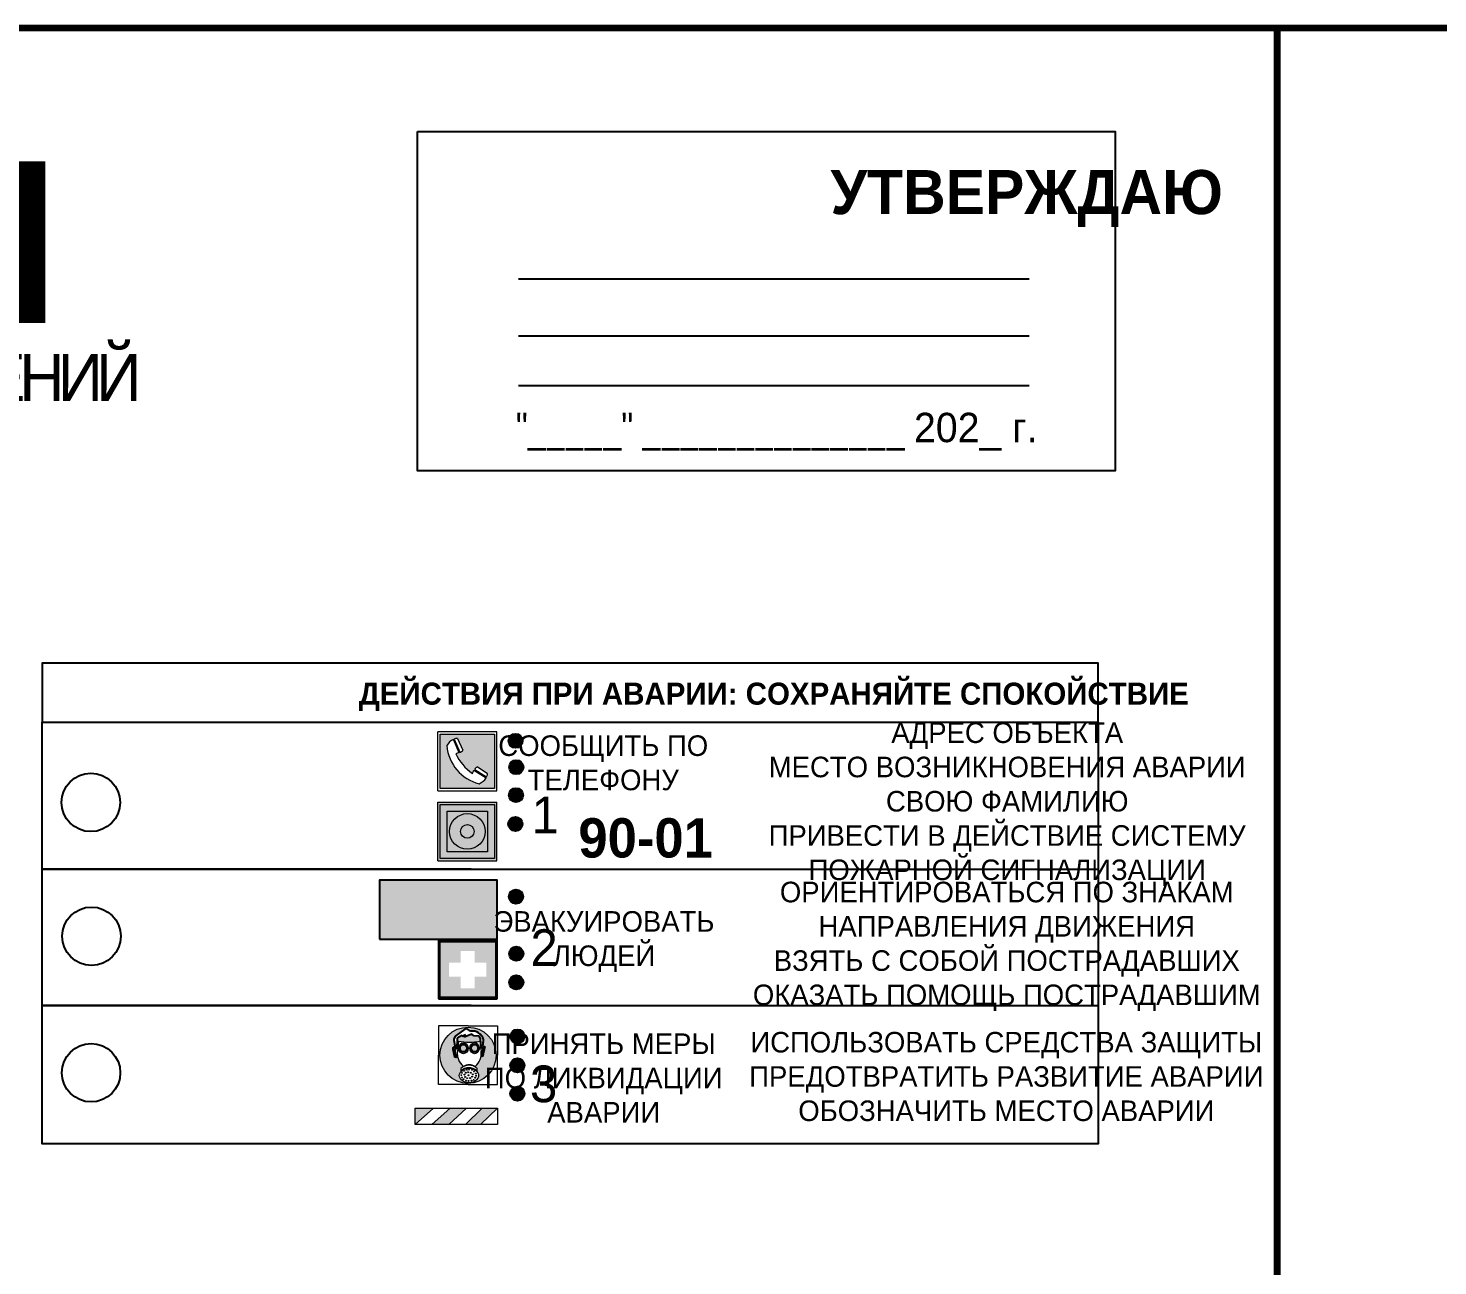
# Model space of a CAD drawing. Header units: millimetres. Extents: x 13114 to 67229, y 22859 to 38520.
# Drawn here: x 33218.4 to 33410.3, y 26084.3 to 26252.9 of the extents above; entities that cross this region are included whole.
import ezdxf

# ---------------------------------------------------------------- set-up
doc = ezdxf.new("R2010")
doc.units = ezdxf.units.MM
doc.styles.add('обычный', font='arial.ttf')

# ---------------------------------------------------------------- blocks, each defined once
blk = doc.blocks.new('A$C38D26F80')
h = blk.add_hatch(color=5)
h.dxf.hatch_style = 1
h.paths.add_polyline_path([(-8.77, -4.48, 1), (-0.19, -4.48, 1)])
h.paths.add_polyline_path([(-6.75, -3.58), (-6.75, -3.31), (-6.62, -3.22), (-6.5, -3.22), (-6.42, -3.3), (-6.39, -3.28), (-6.59, -2.23), (-6.59, -2.01), (-6.38, -1.58), (-4.76, -0.4), (-4.13, -0.79, -0.362848), (-2.1, -2.1, -0.201049), (-2.17, -2.48, 0.085434), (-2.26, -3.13), (-1.9, -3.16), (-2.25, -4.7), (-2.4, -4.59), (-2.43, -4.34), (-2.36, -4.34), (-2.14, -3.34), (-2.47, -3.42), (-2.58, -1.95), (-2.77, -1.58), (-3.58, -1.52), (-3.92, -1.26), (-5.05, -1.73), (-4.87, -1.39), (-5.41, -1.6), (-5.41, -1.46), (-6.13, -1.87), (-6.18, -3.5), (-6.56, -3.47), (-6.37, -4.59), (-6.16, -4.43), (-6.16, -4.66), (-6.36, -4.79), (-6.37, -4.8), (-6.51, -4.76)], flags=16)
h.paths.add_polyline_path([(-6.51, -4.76), (-6.36, -4.79), (-6.37, -4.8)], flags=0)
h.paths.add_polyline_path([(-5.92, -2.34, 0.089508), (-2.67, -2.35), (-2.48, -3.88, -0.268602), (-3.4, -6.18, 0.262449), (-5.2, -6.18, -0.268602), (-6.11, -3.88)], flags=16)
edge = h.paths.add_edge_path(flags=16)
edge.add_ellipse((-5.19, -3.41), major_axis=(0, 0.842), ratio=0.848992, start_angle=0, end_angle=360)
edge = h.paths.add_edge_path(flags=0)
edge.add_ellipse((-5.19, -3.39), major_axis=(0, 0.665), ratio=0.853798, start_angle=0, end_angle=360)
edge = h.paths.add_edge_path(flags=0)
edge.add_ellipse((-5.19, -3.4), major_axis=(0, 0.528), ratio=0.864094, start_angle=0, end_angle=360)
edge = h.paths.add_edge_path(flags=16)
edge.add_ellipse((-3.47, -3.4), major_axis=(0, 0.842), ratio=0.848992, start_angle=0, end_angle=360)
h.paths.add_polyline_path([(-3.13, -6.45), (-3.13, -6.84, 0.383174), (-5.57, -6.85), (-5.57, -6.49, -0.369952)], flags=16)
edge = h.paths.add_edge_path(flags=0)
edge.add_ellipse((-3.47, -3.39), major_axis=(0, 0.665), ratio=0.853798, start_angle=0, end_angle=360)
edge = h.paths.add_edge_path(flags=0)
edge.add_ellipse((-3.47, -3.4), major_axis=(0, 0.528), ratio=0.864094, start_angle=0, end_angle=360)
edge = h.paths.add_edge_path(flags=16)
edge.add_ellipse((-4.34, -7.57), major_axis=(-1.48, 0), ratio=0.744955, start_angle=0, end_angle=360)
h.paths.add_polyline_path([(-5.01, -6.85, -1), (-5.15, -6.85, -1)], flags=0)
h.paths.add_polyline_path([(-5.33, -7.14, -1), (-5.47, -7.14, -1)], flags=0)
h.paths.add_polyline_path([(-4.61, -6.71, -1), (-4.74, -6.71, -1)], flags=16)
h.paths.add_polyline_path([(-5.43, -7.51, -1), (-5.57, -7.51, -1)], flags=0)
h.paths.add_polyline_path([(-4.26, -6.67, -1), (-4.4, -6.67, -1)], flags=16)
h.paths.add_polyline_path([(-4.74, -7.14, -1), (-4.88, -7.14, -1)], flags=0)
h.paths.add_polyline_path([(-4.93, -7.43, -1), (-5.07, -7.43, -1)], flags=0)
h.paths.add_polyline_path([(-4.41, -7.07, -1), (-4.54, -7.07, -1)], flags=0)
h.paths.add_polyline_path([(-5.33, -7.87, -1), (-5.46, -7.87, -1)], flags=0)
h.paths.add_polyline_path([(-3.8, -6.71, -1), (-3.94, -6.71, -1)], flags=16)
h.paths.add_polyline_path([(-4.85, -7.78, -1), (-4.98, -7.78, -1)], flags=0)
h.paths.add_polyline_path([(-3.96, -7.14, -1), (-4.1, -7.14, -1)], flags=0)
h.paths.add_polyline_path([(-4.33, -7.53, -1), (-4.47, -7.53, -1)], flags=0)
h.paths.add_polyline_path([(-5.09, -8.12, -1), (-5.23, -8.12, -1)], flags=0)
h.paths.add_polyline_path([(-3.5, -6.94, -1), (-3.64, -6.94, -1)], flags=0)
h.paths.add_polyline_path([(-4.54, -7.97, -1), (-4.68, -7.97, -1)], flags=0)
h.paths.add_polyline_path([(-3.66, -7.39, -1), (-3.8, -7.39, -1)], flags=0)
h.paths.add_polyline_path([(-4.73, -8.35, -1), (-4.86, -8.35, -1)], flags=0)
h.paths.add_polyline_path([(-4.09, -7.96, -1), (-4.23, -7.96, -1)], flags=0)
h.paths.add_polyline_path([(-3.77, -7.74, -1), (-3.91, -7.74, -1)], flags=0)
h.paths.add_polyline_path([(-3.22, -7.27, -1), (-3.35, -7.27, -1)], flags=0)
h.paths.add_polyline_path([(-4.34, -8.4, -1), (-4.47, -8.4, -1)], flags=0)
h.paths.add_polyline_path([(-3.16, -7.61, -1), (-3.3, -7.61, -1)], flags=0)
h.paths.add_polyline_path([(-3.9, -8.35, -1), (-4.04, -8.35, -1)], flags=0)
h.paths.add_polyline_path([(-3.32, -7.91, -1), (-3.46, -7.91, -1)], flags=0)
h.paths.add_polyline_path([(-3.55, -8.23, -1), (-3.69, -8.23, -1)], flags=0)
at = {"color": 5, "lineweight": 5}
for p, q in [((-4.48, 0), (-8.96, 0)), ((-8.96, 0), (-8.96, -4.48)), ((-4.48, 0), (0, 0)), ((0, 0), (0, -4.48)), ((-6.59, -2.01), (-6.38, -1.58)), ((-6.59, -2.23), (-6.59, -2.01)), ((-6.38, -1.58), (-4.76, -0.4)), ((-6.13, -1.87), (-6.18, -3.5)), ((-5.41, -1.46), (-6.13, -1.87)), ((-4.87, -1.39), (-5.41, -1.6)), ((-5.41, -1.6), (-5.41, -1.46)), ((-3.92, -1.26), (-5.05, -1.73)), ((-5.05, -1.73), (-4.87, -1.39)), ((-4.76, -0.4), (-4.13, -0.79)), ((-3.58, -1.52), (-3.92, -1.26)), ((-2.77, -1.58), (-3.58, -1.52)), ((-2.58, -1.95), (-2.77, -1.58)), ((-2.47, -3.42), (-2.58, -1.95)), ((-6.75, -3.31), (-6.62, -3.22)), ((-6.75, -3.58), (-6.75, -3.31)), ((-6.51, -4.76), (-6.75, -3.58)), ((-6.62, -3.22), (-6.5, -3.22)), ((-6.39, -3.28), (-6.59, -2.23)), ((-6.18, -3.5), (-6.56, -3.47)), ((-6.56, -3.47), (-6.37, -4.59)), ((-6.5, -3.22), (-6.42, -3.3)), ((-6.42, -3.3), (-6.39, -3.28)), ((-5.92, -2.34), (-6.11, -3.88)), ((-2.67, -2.34), (-2.48, -3.88)), ((-2.14, -3.34), (-2.47, -3.42)), ((-2.36, -4.34), (-2.14, -3.34)), ((-1.9, -3.16), (-2.26, -3.13)), ((-2.25, -4.7), (-1.9, -3.16)), ((-8.96, -8.96), (-8.96, -4.48)), ((-6.37, -4.8), (-6.51, -4.76)), ((-6.37, -4.59), (-6.16, -4.43)), ((-6.16, -4.66), (-6.37, -4.8)), ((-6.16, -4.43), (-6.16, -4.66)), ((-3.13, -6.45), (-3.13, -6.84)), ((-2.43, -4.34), (-2.4, -4.59)), ((-2.43, -4.34), (-2.36, -4.34)), ((-2.4, -4.59), (-2.25, -4.7)), ((0, -8.96), (0, -4.48)), ((-5.57, -6.49), (-5.57, -6.85)), ((-4.48, -8.96), (-8.96, -8.96)), ((-4.48, -8.96), (0, -8.96))]:
    blk.add_line(p, q, dxfattribs=at)
at = {"color": 5}
for p, q in [((-6.59, -2.01), (-6.38, -1.58)), ((-6.59, -2.23), (-6.59, -2.01)), ((-6.38, -1.58), (-4.76, -0.4)), ((-6.13, -1.87), (-6.18, -3.5)), ((-5.41, -1.46), (-6.13, -1.87)), ((-4.87, -1.39), (-5.41, -1.6)), ((-5.41, -1.6), (-5.41, -1.46)), ((-3.92, -1.26), (-5.05, -1.73)), ((-5.05, -1.73), (-4.87, -1.39)), ((-4.76, -0.4), (-4.13, -0.79)), ((-3.58, -1.52), (-3.92, -1.26)), ((-2.77, -1.58), (-3.58, -1.52)), ((-2.58, -1.95), (-2.77, -1.58)), ((-2.47, -3.42), (-2.58, -1.95)), ((-6.75, -3.31), (-6.62, -3.22)), ((-6.75, -3.58), (-6.75, -3.31)), ((-6.51, -4.76), (-6.75, -3.58)), ((-6.62, -3.22), (-6.5, -3.22)), ((-6.39, -3.28), (-6.59, -2.23)), ((-6.18, -3.5), (-6.56, -3.47)), ((-6.56, -3.47), (-6.37, -4.59)), ((-6.5, -3.22), (-6.42, -3.3)), ((-6.42, -3.3), (-6.39, -3.28)), ((-2.14, -3.34), (-2.47, -3.42)), ((-2.36, -4.34), (-2.14, -3.34)), ((-2.26, -3.13), (-1.9, -3.16)), ((-1.9, -3.16), (-2.25, -4.7)), ((-6.37, -4.8), (-6.51, -4.76)), ((-6.36, -4.79), (-6.51, -4.76)), ((-6.37, -4.59), (-6.16, -4.43)), ((-6.16, -4.66), (-6.37, -4.8)), ((-6.16, -4.66), (-6.36, -4.79)), ((-6.16, -4.43), (-6.16, -4.66)), ((-2.4, -4.59), (-2.43, -4.34)), ((-2.43, -4.34), (-2.36, -4.34)), ((-2.25, -4.7), (-2.4, -4.59))]:
    blk.add_line(p, q, dxfattribs=at)
at = {"color": 5, "lineweight": 5}
for centre, radius in [((-4.48, -4.48), 4.29), ((-5.5, -7.51), 0.0678), ((-5.4, -7.14), 0.0678), ((-5.4, -7.87), 0.0678), ((-5.16, -8.12), 0.0678), ((-5.08, -6.85), 0.0678), ((-5, -7.43), 0.0678), ((-4.91, -7.78), 0.0678), ((-4.81, -7.14), 0.0678), ((-4.79, -8.35), 0.0678), ((-4.67, -6.71), 0.0678), ((-4.61, -7.97), 0.0678), ((-4.47, -7.07), 0.0678), ((-4.4, -7.53), 0.0678), ((-4.4, -8.4), 0.0678), ((-4.33, -6.67), 0.0678), ((-4.16, -7.96), 0.0678), ((-4.03, -7.14), 0.0678), ((-3.97, -8.35), 0.0678), ((-3.87, -6.71), 0.0678), ((-3.84, -7.74), 0.0678), ((-3.73, -7.39), 0.0678), ((-3.62, -8.23), 0.0678), ((-3.57, -6.94), 0.0678), ((-3.39, -7.91), 0.0678), ((-3.28, -7.27), 0.0678), ((-3.23, -7.61), 0.0678)]:
    blk.add_circle(centre, radius, dxfattribs=at)
at = {"color": 5}
for centre, radius, start, end in [((-3.89, -2.66), 1.88, 17.387, 97.1599), ((-2.6, -2.2), 0.511, 326.3906, 11.8614), ((-0.35, -3.07), 1.91, 162.2553, 181.7878)]:
    blk.add_arc(centre, radius, start, end, dxfattribs=at)
at = {"color": 5, "lineweight": 5}
for centre, radius, start, end in [((-2.6, -2.2), 0.513, 326.4781, 11.7739), ((-3.66, -4.24), 2.47, 171.573, 231.7124), ((-4.28, 6.66), 9.15, 259.6987, 280.1569), ((-4.93, -4.24), 2.47, 308.2876, 8.427), ((-0.47, -3.05), 1.79, 161.5846, 182.4584), ((-4.33, -7.88), 1.87, 50.358, 131.5662), ((-4.34, -8.2), 1.82, 48.4943, 132.3565), ((-4.3, -7.78), 1.83, 60.5889, 119.4111)]:
    blk.add_arc(centre, radius, start, end, dxfattribs=at)
for centre, major_axis, ratio in [((-5.19, -3.41), (0, 0.842), 0.848992), ((-5.19, -3.39), (0, 0.665), 0.853798), ((-5.19, -3.4), (0, 0.528), 0.864094), ((-3.47, -3.4), (0, 0.842), 0.848992), ((-3.47, -3.39), (0, 0.665), 0.853798), ((-3.47, -3.4), (0, 0.528), 0.864094), ((-4.34, -7.57), (-1.48, 0), 0.744955)]:
    blk.add_ellipse(centre, major_axis=major_axis, ratio=ratio, dxfattribs=at)
blk = doc.blocks.new('A$C47DD6509')
at = {"lineweight": 5}
for points in [[(-8.69, 0), (-11.19, 0), (-11.19, -2.22)], [(-4.22, 0), (-6.45, 0), (-8.91, -2.22), (-6.61, -2.22)], [(0, 0), (-2.09, 0), (-4.36, -2.22), (-2.29, -2.22)]]:
    blk.add_hatch(color=242, dxfattribs=at).paths.add_polyline_path(points)
at = {"color": 242, "lineweight": 5}
for p, q in [((-11.19, -2.22), (-8.69, 0)), ((-11.19, -2.22), (-11.19, 0)), ((-11.19, 0), (-8.69, 0)), ((-11.19, 0), (0, 0)), ((-8.91, -2.22), (-6.45, 0)), ((-6.61, -2.22), (-4.22, 0)), ((-4.36, -2.22), (-2.09, 0)), ((-2.29, -2.22), (0, 0)), ((0, 0), (0, -2.22)), ((0, -2.22), (-11.19, -2.22))]:
    blk.add_line(p, q, dxfattribs=at)
blk = doc.blocks.new('A$C32E8229D')
at = {"true_color": 0xffffff}
blk.add_hatch(color=7, dxfattribs=at).paths.add_polyline_path([(0, 0), (0, -8), (16, -8), (16, 0)])
h = blk.add_hatch(color=126)
h.paths.add_polyline_path([(0.2, -0.2), (15.8, -0.2), (15.8, -7.8), (0.2, -7.8)])
h.paths.add_polyline_path([(13.49, -2.05), (12.08, -2.05), (11.37, -2.63, 0.162397), (11.29, -2.84), (11.29, -3.63), (10.35, -3.63), (10.35, -4.05), (11.68, -4.05), (11.68, -3.48), (12.26, -4.28), (11.29, -5.1), (11.29, -6.78), (11.85, -6.78), (11.85, -5.44), (12.8, -4.64), (12.8, -5.94), (14.46, -5.94), (14.46, -5.39), (13.45, -5.39), (13.45, -3.97), (12.46, -2.59), (13.15, -2.59), (13.69, -3.34), (14.18, -3)], flags=16)
h.paths.add_polyline_path([(10.74, -1.82, 1), (11.8, -1.82, 1)], flags=16)
h.paths.add_polyline_path([(9.39, -3.59), (5.99, -3.59), (6.56, -3.03), (5.91, -3.03), (5.1, -3.83), (5.91, -4.64), (6.56, -4.64), (5.99, -4.09), (9.39, -4.09)], flags=16)
h.paths.add_polyline_path([(4.29, -1.08), (1.72, -1.08), (1.72, -6.6), (4.29, -6.6)], flags=16)
at = {"color": 126}
blk.add_lwpolyline([(16, -8), (0, -8), (0, 0), (16, 0)], close=True, dxfattribs=at)
blk = doc.blocks.new('A$C18900ED3')
h = blk.add_hatch(color=126)
h.paths.add_polyline_path([(-0.18, -0.18), (-7.02, -0.18), (-7.02, -7.02), (-0.18, -7.02)])
h.paths.add_polyline_path([(-5.89, -4.46), (-5.89, -2.77), (-4.46, -2.77), (-4.46, -1.31), (-2.77, -1.31), (-2.77, -2.77), (-1.33, -2.77), (-1.33, -4.46), (-2.77, -4.46), (-2.77, -5.89), (-4.46, -5.89), (-4.46, -4.46)], flags=16)
at = {"color": 126}
for p, q in [((-7.2, 0), (-7.2, -7.2)), ((0, 0), (-7.2, 0)), ((0, -7.2), (0, 0)), ((-7.02, -7.02), (-7.02, -0.18)), ((-7.02, -0.18), (-0.18, -0.18)), ((-0.18, -0.18), (-0.18, -7.02)), ((-7.2, -7.2), (0, -7.2)), ((-0.18, -7.02), (-7.02, -7.02))]:
    blk.add_line(p, q, dxfattribs=at)
blk = doc.blocks.new('A$C456E1F9C')
at = {"lineweight": 5}
h = blk.add_hatch(color=242, dxfattribs=at)
h.paths.add_polyline_path([(0.51, -1.47), (0.51, -13.26), (12.29, -13.26), (12.29, -1.47)])
h.paths.add_polyline_path([(5.42, -4.95, -0.254479), (4.78, -5.4), (3.52, -2.53, -0.209735), (4.23, -2.4)], flags=16)
h.paths.add_polyline_path([(8.53, -8.6), (10.87, -10.17), (10.54, -10.76), (8.03, -9.13, -0.192251)], flags=16)
h.paths.add_polyline_path([(4.61, -5.49, 0.005518), (3.87, -5.72, 0.128647), (7.49, -10.01, 0.00809), (7.83, -9.33), (10.47, -10.97, -0.16736), (8.99, -12.25, -0.327862), (1.95, -3.95, -0.166952), (3.36, -2.62)], flags=16)
at = {"color": 242, "lineweight": 5}
for p, q in [((0, -13.77), (0, -0.97)), ((12.8, -0.97), (0, -0.97)), ((4.61, -5.49), (3.36, -2.62)), ((3.52, -2.53), (4.78, -5.4)), ((4.23, -2.4), (5.42, -4.95)), ((12.8, -13.77), (12.8, -0.97)), ((8.03, -9.13), (10.54, -10.76)), ((10.81, -10.12), (8.53, -8.6)), ((7.83, -9.33), (10.47, -10.97)), ((10.54, -10.76), (10.8, -10.3)), ((10.8, -10.3), (10.81, -10.12)), ((0, -13.77), (12.8, -13.77))]:
    blk.add_line(p, q, dxfattribs=at)
blk.add_lwpolyline([(0.51, -1.47), (12.29, -1.47), (12.29, -13.26), (0.51, -13.26)], close=True, dxfattribs=at)
for centre, radius, start, end in [((4.59, -5.34), 2.99, 114.2845, 152.1974), ((4.02, -3.27), 0.891, 76.3284, 123.7092), ((11.12, -3.31), 9.19, 183.9915, 256.6009), ((14.98, -39.1), 35.17, 107.1487, 108.4135), ((13.86, -0.94), 11.08, 205.5536, 234.8762), ((4.68, -4.59), 0.824, 276.9621, 334.0723), ((8.94, -9.5), 0.989, 114.4092, 157.9388), ((-13.31, 0.8), 23.44, 332.5487, 334.4027), ((7.87, -9.46), 3, 291.9291, 329.9329)]:
    blk.add_arc(centre, radius, start, end, dxfattribs=at)
blk = doc.blocks.new('A$C54414219')
at = {"true_color": 0xffffff}
h = blk.add_hatch(color=7, dxfattribs=at)
h.paths.add_polyline_path([(2.39, -9.45), (2.39, -18.3), (11.23, -18.3), (11.23, -9.45)], flags=0)
h.paths.add_polyline_path([(10.71, -13.87, -1), (2.92, -13.87, -1)], flags=0)
h.paths.add_polyline_path([(8.3, -13.87, -1), (5.33, -13.87, -1)], flags=0)
h.paths.add_polyline_path([(0.41, -7.47), (0.41, -20.27), (13.21, -20.27), (13.21, -7.47)])
h.paths.add_polyline_path([(0.92, -19.77), (12.71, -19.77), (12.71, -7.98), (0.92, -7.98)], flags=16)
h.paths.add_polyline_path([(11.23, -9.45), (11.23, -18.3), (2.39, -18.3), (2.39, -9.45)], flags=0)
at = {"lineweight": 5}
h = blk.add_hatch(color=242, dxfattribs=at)
h.paths.add_polyline_path([(12.71, -7.98), (0.92, -7.98), (0.92, -19.77), (12.71, -19.77)])
h.paths.add_polyline_path([(11.23, -18.3), (2.39, -18.3), (2.39, -9.45), (11.23, -9.45)], flags=16)
h.paths.add_polyline_path([(10.71, -13.87, -1), (2.92, -13.87, -1)], flags=0)
h.paths.add_polyline_path([(8.3, -13.87, -1), (5.33, -13.87, -1)], flags=0)
at = {"true_color": 0xffffff}
h = blk.add_hatch(color=7, dxfattribs=at)
h.paths.add_polyline_path([(2.39, -9.45), (2.39, -18.3), (11.23, -18.3), (11.23, -9.45)])
h.paths.add_polyline_path([(10.71, -13.87, -1), (2.92, -13.87, -1)], flags=16)
h.paths.add_polyline_path([(8.3, -13.87, -1), (5.33, -13.87, -1)], flags=0)
at = {"lineweight": 5}
h = blk.add_hatch(color=242, dxfattribs=at)
h.paths.add_polyline_path([(2.92, -13.87, 1), (10.71, -13.87, 1)])
h.paths.add_polyline_path([(8.3, -13.87, -1), (5.33, -13.87, -1)], flags=16)
at = {"color": 242, "lineweight": 5}
for p, q in [((0.41, -20.27), (0.41, -7.47)), ((0.41, -7.47), (13.21, -7.47)), ((0.41, -7.47), (13.21, -7.47)), ((13.21, -20.27), (13.21, -7.47)), ((0.41, -20.27), (13.21, -20.27))]:
    blk.add_line(p, q, dxfattribs=at)
for points in [[(0.92, -7.98), (12.71, -7.98), (12.71, -19.77), (0.92, -19.77)], [(2.39, -9.45), (11.23, -9.45), (11.23, -18.3), (2.39, -18.3)]]:
    blk.add_lwpolyline(points, close=True, dxfattribs=at)
for radius in [3.89, 1.49]:
    blk.add_circle((6.81, -13.87), radius, dxfattribs=at)

msp = doc.modelspace()

# ---------------------------------------------------------------- hatches: boundary and pattern name
at = {"lineweight": 0}
h = msp.add_hatch(color=256, dxfattribs=at)
h.dxf.hatch_style = 1
h.paths.add_polyline_path([(33285.69, 26155.82, 1), (33283.76, 26155.82, 1)])
h = msp.add_hatch(color=256, dxfattribs=at)
h.dxf.hatch_style = 1
h.paths.add_polyline_path([(33285.8, 26152.24, 1), (33283.86, 26152.24, 1)])
h = msp.add_hatch(color=256, dxfattribs=at)
h.dxf.hatch_style = 1
h.paths.add_polyline_path([(33285.76, 26148.43, 1), (33283.83, 26148.43, 1)])
h = msp.add_hatch(color=256, dxfattribs=at)
h.dxf.hatch_style = 1
h.paths.add_polyline_path([(33285.67, 26144.5, 1), (33283.74, 26144.5, 1)])
h = msp.add_hatch(color=256, dxfattribs=at)
h.dxf.hatch_style = 1
h.paths.add_polyline_path([(33285.76, 26134.61, 1), (33283.83, 26134.61, 1)])
h = msp.add_hatch(color=256, dxfattribs=at)
h.dxf.hatch_style = 1
h.paths.add_polyline_path([(33285.8, 26126.83, 1), (33283.87, 26126.83, 1)])
h = msp.add_hatch(color=256, dxfattribs=at)
h.dxf.hatch_style = 1
h.paths.add_polyline_path([(33285.79, 26122.93, 1), (33283.86, 26122.93, 1)])
h = msp.add_hatch(color=256, dxfattribs=at)
h.dxf.hatch_style = 1
h.paths.add_polyline_path([(33285.95, 26115.57, 1), (33284.02, 26115.57, 1)])
h = msp.add_hatch(color=256, dxfattribs=at)
h.dxf.hatch_style = 1
h.paths.add_polyline_path([(33285.94, 26111.63, 1), (33284.01, 26111.63, 1)])
h = msp.add_hatch(color=256, dxfattribs=at)
h.dxf.hatch_style = 1
h.paths.add_polyline_path([(33285.95, 26107.79, 1), (33284.02, 26107.79, 1)])

# ---------------------------------------------------------------- linework, layer by layer
at = {"color": 6, "lineweight": 100}
for points in [[(32788.44, 25857.86), (33388.44, 25857.86), (33388.44, 26252.86), (32788.44, 26252.86)], [(33388.44, 25857.86), (33988.44, 25857.86), (33988.44, 26252.86), (33388.44, 26252.86)]]:
    msp.add_lwpolyline(points, close=True, dxfattribs=at)
for points in [[(33271.38, 26238.79), (33366.38, 26238.79), (33366.38, 26192.59), (33271.38, 26192.59)], [(33220.28, 26158.36), (33364.05, 26158.36), (33364.05, 26166.41), (33220.28, 26166.41)], [(33220.28, 26158.36), (33364.05, 26158.36), (33364.05, 26100.96), (33220.28, 26100.96)]]:
    msp.add_lwpolyline(points, close=True)
for points in [[(33285.13, 26218.74), (33354.66, 26218.74)], [(33285.13, 26210.98), (33354.66, 26210.98)], [(33285.13, 26204.2), (33354.66, 26204.2)], [(33278.7, 26138.36), (33220.28, 26138.36), (33364.05, 26138.36)], [(33278.7, 26119.79), (33220.28, 26119.79), (33364.05, 26119.79)]]:
    msp.add_lwpolyline(points)
for centre, radius in [((33284.73, 26155.82), 0.966), ((33284.83, 26152.24), 0.966), ((33226.91, 26147.44), 3.98), ((33284.79, 26148.43), 0.966), ((33284.71, 26144.5), 0.966), ((33284.79, 26134.61), 0.966), ((33227, 26129.21), 3.98), ((33284.83, 26126.83), 0.966), ((33284.83, 26122.93), 0.966), ((33284.98, 26115.57), 0.966), ((33226.94, 26110.63), 3.98), ((33284.98, 26111.63), 0.966), ((33284.98, 26107.79), 0.966)]:
    msp.add_circle(centre, radius)

# ---------------------------------------------------------------- block references
for name, p, xscale, yscale, zscale in [('A$C456E1F9C', (33274.17, 26157.64), 0.625, 0.625, 0.625), ('A$C54414219', (33273.91, 26152.15), 0.625, 0.625, 0.625), ('A$C18900ED3', (33282.23, 26128.68), 1.111111111007631, 1.111111111007631, 1.111111111007631), ('A$C38D26F80', (33282.26, 26117.01), 0.8928571427240968, 0.8928571427240968, 0.8928571427240968)]:
    msp.add_blockref(name, p, dxfattribs=dict(xscale=xscale, yscale=yscale, zscale=zscale))
at = {"xscale": -1}
msp.add_blockref('A$C32E8229D', (33282.23, 26136.83), dxfattribs=at)
at = {"color": 242, "true_color": 0xc1121c}
msp.add_blockref('A$C47DD6509', (33282.26, 26105.8), dxfattribs=at)

# ---------------------------------------------------------------- texts
at = {"lineweight": 0, "style": 'обычный'}
for s, insert, char_height, width, attachment_point in [('{\\fProxima Nova Rg|b1|i0|c204|p2;ПЛАН ЭВАКУАЦИИ}', (32945.52, 26234.71), 22, 493.8901, 1), ('\\pi-18,l18,t18;{\\fProxima Nova Rg|b1|i0|c204|p2;УТВЕРЖДАЮ\\H1.1997x; }', (33354.32, 26229.67), 6, 126.6484, 5), ('{\\fArial Narrow|b0|i0|c204|p34;"_____" ______________ \\fProxima Nova Rg|b0|i0|c204|p2;202_ г. }', (33320.28, 26197.91), 4, 78.6503, 5), ('{\\fProxima Nova Rg|b1|i0|c204|p2;ДЕЙСТВИЯ ПРИ АВАРИИ: СОХРАНЯЙТЕ СПОКОЙСТВИЕ\\H1.6644x; }', (33319.89, 26161.81), 3, 175.1736, 5), ('{\\fProxima Nova Rg|b0|i0|c204|p2;СООБЩИТЬ ПО \\PТЕЛЕФОНУ}', (33296.67, 26152.81), 2.8, 126.6484, 5), ('\\pi-8.4,l8.4,t8.4;{\\fProxima Nova Rg|b0|i0|c204|p2;АДРЕС ОБЪЕКТА\\PМЕСТО ВОЗНИКНОВЕНИЯ АВАРИИ\\PСВОЮ ФАМИЛИЮ\\PПРИВЕСТИ В ДЕЙСТВИЕ СИСТЕМУ \\PПОЖАРНОЙ СИГНАЛИЗАЦИИ}', (33351.67, 26147.19), 2.8, 126.6484, 5), ('{\\fProxima Nova Rg|b0|i0|c204|p2;1\\H1.1667x; }', (33288.77, 26145.74), 5, 126.6484, 5), ('{\\fProxima Nova Rg|b1|i0|c204|p2;\\H1.0714x;90-01\\fProxima Nova Rg|b0|i0|c204|p2;\\H0.93331x; \\H1.3449x; }', (33302.44, 26142.57), 5, 126.6484, 5), ('\\pi-8.4,l8.4,t8.4;{\\fProxima Nova Rg|b0|i0|c204|p2;ОРИЕНТИРОВАТЬСЯ ПО ЗНАКАМ \\PНАПРАВЛЕНИЯ ДВИЖЕНИЯ\\PВЗЯТЬ С СОБОЙ ПОСТРАДАВШИХ\\PОКАЗАТЬ ПОМОЩЬ ПОСТРАДАВШИМ}', (33351.61, 26127.83), 2.8, 126.6484, 5), ('{\\fProxima Nova Rg|b0|i0|c204|p2;ЭВАКУИРОВАТЬ \\PЛЮДЕЙ}', (33296.77, 26128.49), 2.8, 126.6484, 5), ('{\\fProxima Nova Rg|b0|i0|c204|p2;2\\H1.1967x; }', (33288.62, 26127.66), 5, 126.6484, 5), ('\\pi-8.4,l8.4,t8.4;{\\fProxima Nova Rg|b0|i0|c204|p2;ИСПОЛЬЗОВАТЬ СРЕДСТВА ЗАЩИТЫ \\PПРЕДОТВРАТИТЬ РАЗВИТИЕ АВАРИИ\\PОБОЗНАЧИТЬ МЕСТО АВАРИИ}', (33351.55, 26110.1), 2.8, 126.6484, 5), ('{\\fProxima Nova Rg|b0|i0|c204|p2;ПРИНЯТЬ МЕРЫ \\PПО ЛИКВИДАЦИИ \\PАВАРИИ}', (33296.73, 26109.91), 2.8, 126.6484, 5), ('{\\fProxima Nova Rg|b0|i0|c204|p2;3\\H1.1967x; }', (33288.55, 26109.08), 5, 126.6484, 5)]:
    msp.add_mtext(s, dxfattribs=dict(at, insert=insert, char_height=char_height, width=width, attachment_point=attachment_point))
at = {"color": 0, "lineweight": 0, "insert": (33095.39, 26208.66), "char_height": 8, "width": 449.2158, "attachment_point": 5, "style": 'обычный'}
msp.add_mtext('{\\fArial Black|b1|i0|c204|p34;\\H2x;\\T0.85;  \\fArial Narrow|b0|i0|c204|p34;\\H0.8x;\\W0.9;\\P\\fProxima Nova Rg|b0|i0|c204|p2;\\H0.5x;\\W1;\\C256;ПРИ ПОЖАРЕ  ИЛИ ДРУГИХ ЧРЕЗВЫЧАЙНЫХ СИТУАЦИЯХ  ИЗ ПОМЕЩЕНИЙ \\fProxima Nova Rg|b1|i0|c204|p2;\\H1.25x;\\PТЦ ЖДО: ЛОКОМОТИВНОГО ДЕПО   1 ЭТАЖ}', dxfattribs=at)

doc.saveas('drawing.dxf')
